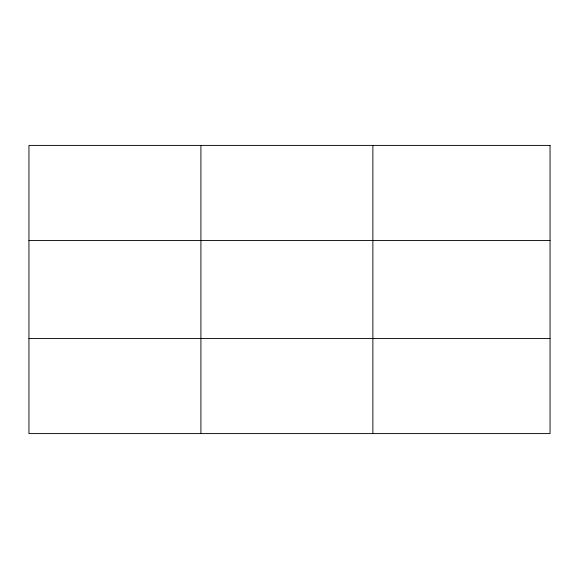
<?xml version="1.0" encoding="UTF-8"?>
<svg xmlns="http://www.w3.org/2000/svg" width="579" height="579" viewBox="0 0 579 579"><rect width="100%" height="100%" fill="white"/><g stroke="black" fill="none" stroke-linecap="round" stroke-linejoin="round"><path stroke-width="0.87" d="M200.913 433.591L200.913 145.409M372.876 433.591L372.876 145.409M28.95 240.509L550.05 240.509M28.95 338.491L550.05 338.491M550.05 145.409L550.05 433.591L28.95 433.591L28.95 145.409L550.05 145.409"/></g></svg>
